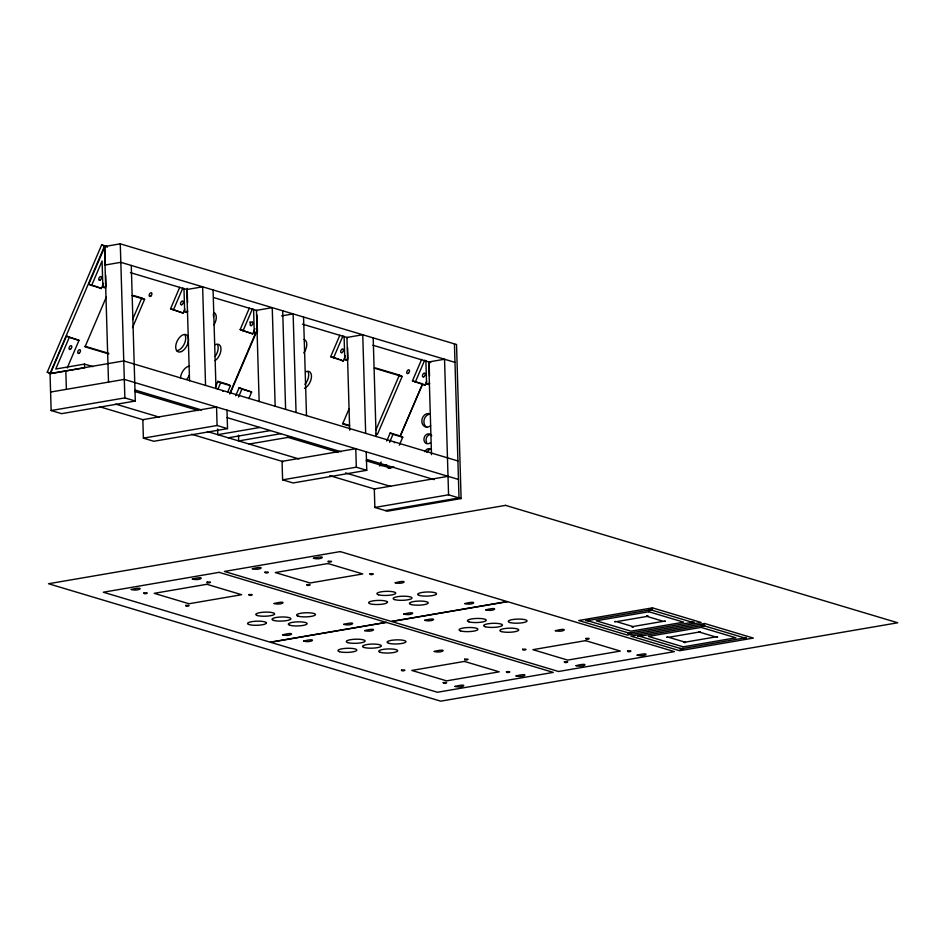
<?xml version="1.0" encoding="UTF-8"?>
<svg xmlns="http://www.w3.org/2000/svg" width="945" height="945" viewBox="0 0 945 945"><rect width="100%" height="100%" fill="white"/><g stroke="black" fill="none" stroke-linecap="round" stroke-linejoin="round"><path stroke-width="1.42" d="M457.912 460.959L123.76 360.919L50.038 373.558L47.25 372.176L101.682 244.849L107.34 246.539M107.305 247.07L104.47 246.22L50.038 373.558L51.136 410.532L61.579 413.662L135.3 401.023L131.272 265.45M79.014 340.342L66.469 336.042L50.392 373.665L84.613 367.794L84.507 364.097L55.755 369.034L69.257 337.424L79.014 340.342L67.189 367.995M103.501 283.382L101.292 288.568L88.747 284.28L104.836 246.657L105.379 265.25M91.535 285.65L102.084 260.997L102.863 287.245L105.651 288.083M106.324 297.013L85.026 346.827L108.699 353.902M132.583 319.516L141.785 297.982L144.585 299.364L132.501 327.632M184.748 309.169L183.082 313.067L170.549 308.767L179.739 287.268M173.337 310.149L182.775 288.083M215.59 386.753L217.882 381.378L227.639 384.296L230.426 385.666L227.603 392.258M254.926 328.706L252.705 333.904L240.16 329.604L249.35 308.105M217.858 389.34L220.681 382.749L230.426 385.666M242.959 330.986L252.386 308.92M229.682 393.722L255.741 332.77M230.037 393.829L256.674 331.518M235.671 395.79L239.12 387.733L251.653 392.033L248.842 398.613M238.53 397.018L241.908 389.116L251.653 392.033M345.421 355.804L343.2 361.002L330.667 356.702L339.857 335.203M333.455 358.084L342.893 336.018M348.941 409.126L342.61 423.939L349.567 426.018M375.779 430.282L399.369 375.094L402.157 376.476L377.421 434.357L375.555 433.436M386.741 441.02L390.19 432.964L399.936 435.881L402.724 437.252L399.345 445.154M426.656 381.272L424.99 385.17L412.457 380.87L421.647 359.372M379.465 465.944L381.154 461.999M389.6 442.236L392.978 434.334L402.724 437.252M415.245 382.241L424.683 360.187M422.415 384.202L400.408 435.669L422.427 384.426M448.024 476.327L374.303 488.967L374.858 507.453L387.379 511.198L461.101 498.558L456.529 344.512L120.275 243.834L104.482 246.55L108.51 382.111M105.037 265.037L120.83 262.32L454.982 362.372M102.863 287.245L106.017 286.701L105.686 275.267M130.41 272.632L186.815 289.513L202.632 286.819L205.549 385.406M183.968 288.402L184.665 311.732L187.819 311.2M281.645 315.878L293.127 313.905L296.057 412.504M253.579 309.239L254.276 332.581L257.442 332.038L256.922 314.874M50.593 392.045L124.303 379.406L458.467 479.446M344.086 336.337L344.783 359.679L347.937 359.135L347.595 347.689M51.136 410.532L124.858 397.892L135.3 401.023M425.876 360.506L426.573 383.835L429.727 383.304M217.09 425.51L216.547 407.023L142.837 419.663L143.38 438.149L217.09 425.51L227.532 428.628L226.989 410.154M227.532 428.628L153.822 441.28L143.38 438.149M259.922 427.447L217.799 434.665L217.633 428.983M228.241 437.795L270.364 430.577M280.807 433.696L238.683 440.925L238.518 435.232M249.126 444.044L291.249 436.826M356.324 467.196L355.781 448.71L282.059 461.349L282.614 479.836L356.324 467.196L366.766 470.315L366.223 451.828M380.906 465.696L386.659 464.716M366.766 470.315L293.056 482.966L282.614 479.836M388.206 467.999L393.994 467.007M388.36 468.141L392.647 467.397M374.858 507.453L448.568 494.814L461.101 498.558M385.3 510.572L459.01 497.932L454.439 343.885M213.594 297.533L257.312 310.621M302.424 324.135L347.547 337.637M372.921 345.232L430.731 362.549M133.434 295.478L141.785 297.982M375.697 368.018L399.369 375.094M132.052 295.608L144.585 299.364M374.314 368.137L402.157 376.476M426.573 383.835L429.349 384.674M184.665 311.732L187.441 312.571M254.276 332.581L257.064 333.408M344.783 359.679L347.559 360.506M412.457 380.87L422.202 383.788M88.747 284.28L98.493 287.197M170.549 308.767L183.082 313.067M240.16 329.604L252.705 333.904M330.667 356.702L339.019 359.206M85.026 346.272L108.687 353.359M342.598 423.395L349.567 425.474M84.507 364.097L92.858 366.601M135.3 390.131L201.568 409.976M226.942 417.572L341.145 451.769M366.53 459.364L434.204 479.623M134.922 391.537L198.367 410.532M287.197 437.122L337.956 452.324M366.152 460.758L390.12 467.94M47.25 372.176L50.073 373.027M115.739 404.117L159.445 417.194M207.38 431.546L299.022 458.986M345.551 472.913L390.675 486.427M99.934 406.822L143.652 419.911M191.587 434.263L283.228 461.692M329.758 475.63L374.881 489.132M423.136 384.249L424.99 385.17M340.413 359.62L343.2 361.002M101.682 244.849L104.47 246.22M99.426 287.646L101.292 288.568M390.19 432.964L392.978 434.334M239.12 387.733L241.908 389.116M217.882 381.378L220.681 382.749M66.469 336.042L69.257 337.424M448.568 494.814L444.54 359.242L428.746 361.947L431.499 454.663M429.089 361.84L429.514 376.145M373.192 337.873L376.11 436.472M365.668 433.342L362.75 334.754L346.945 337.459L349.697 430.164M303.569 317.036L306.499 415.635M282.685 310.787L285.614 409.374M275.172 406.255L272.243 307.657L256.449 310.362L259.154 401.601M213.074 289.938L215.992 388.537M187.145 288.308L187.571 302.613M186.826 289.524L189.543 380.764M120.275 243.834L124.858 397.892M65.831 370.853L66.386 389.34M250.13 321.737A2.055 1.169 -63.7 0 1 249.882 322.717M222.642 391.017A2.055 1.169 -63.7 0 1 223.103 391.431M426.951 452.395A5.056 4.134 -73.3 0 1 430.53 449.3M426.667 442.532A5.056 4.134 -73.3 0 1 430.093 434.511M424.872 451.769A5.056 4.134 -73.3 0 1 430.566 448.969M430.377 442.721A5.056 4.134 -73.3 0 1 424.577 441.906A5.056 4.134 -73.3 0 1 425.911 434.913A5.056 4.134 -73.3 0 1 431.723 435.728M426.963 427.317A6.946 5.682 -73.3 0 1 424.045 420.159A6.946 5.682 -73.3 0 1 429.491 414.17M430.672 425.699A6.946 5.682 -73.3 0 1 421.813 421.316A6.946 5.682 -73.3 0 1 430.318 413.957M394.266 442.685A2.055 1.169 -63.7 0 1 394.939 442.603M308.117 371.94A9.474 5.398 -63.7 0 1 304.963 384.379M305.696 371.763A9.474 5.398 -63.7 0 1 311.46 377.079A9.474 5.398 -63.7 0 1 304.479 388.36M304.101 339.503A9.474 5.398 -63.7 0 1 303.782 352.969M217.622 344.854A9.474 5.398 -63.7 0 1 215.188 356.371M213.298 314.059A9.474 5.398 -63.7 0 1 213.475 316.729M185.137 335.121A9.474 5.398 -63.7 0 1 183.802 344.913A9.474 5.398 -63.7 0 1 176.55 350.678M189.26 375.212A9.474 5.398 -63.7 0 1 186.708 379.347M180.46 378.012A9.474 5.398 -63.7 0 1 189.591 366.211M213.605 312.405A9.474 5.398 -63.7 0 1 213.972 324.844M215.188 344.665A9.474 5.398 -63.7 0 1 220.988 349.272A9.474 5.398 -63.7 0 1 215.094 360.624M131.261 589.503C139.73 591.806 146.097 585.652 131.261 589.503M192.331 579.037C200.812 581.329 207.168 575.174 192.331 579.037M252.362 568.736C260.796 571.04 267.033 564.909 252.362 568.736M274.133 603.524C282.602 605.816 288.969 599.662 274.133 603.524M282.673 634.839C291.143 637.143 297.51 630.976 282.673 634.839M313.433 558.271C321.914 560.562 328.269 554.408 313.433 558.271M303.558 641.088C312.027 643.391 318.394 637.237 303.558 641.088M343.744 624.361C352.225 626.665 358.592 620.511 343.744 624.361M364.628 630.622C373.11 632.914 379.477 626.759 364.628 630.622M395.234 582.758C403.704 585.049 410.071 578.895 395.234 582.758M403.775 614.073C412.244 616.364 418.611 610.21 403.775 614.073M424.659 620.322C433.129 622.625 439.496 616.459 424.659 620.322M434.251 651.459C442.721 653.763 449.088 647.597 434.251 651.459M464.845 603.595C473.28 605.899 479.528 599.768 464.845 603.595M454.97 686.424C463.404 688.716 469.653 682.597 454.97 686.424M485.73 609.856C494.211 612.147 500.578 605.993 485.73 609.856M516.053 675.947C524.522 678.25 530.889 672.096 516.053 675.947M555.353 630.693C563.822 632.985 570.189 626.83 555.353 630.693M576.072 665.658C584.553 667.95 590.909 661.795 576.072 665.658M637.154 655.18C645.624 657.484 651.991 651.318 637.154 655.18M266.419 622.838L265.439 623.913A9.474 2.055 -1.7 0 1 250.094 624.834A9.474 2.055 -1.7 0 1 253.201 621.456A9.474 2.055 -1.7 0 1 266.419 622.838M387.521 602.071L386.54 603.146A9.474 2.055 -1.7 0 1 371.196 604.068A9.474 2.055 -1.7 0 1 374.303 600.689A9.474 2.055 -1.7 0 1 387.521 602.071M585.628 620.499L589.515 620.558L585.628 620.499M614.616 621.586L615.809 621.597L614.616 621.586M632.016 626.795L633.209 626.818L632.016 626.795M646.734 616.081L647.927 616.093L646.734 616.081M637.84 636.127L641.726 636.198L637.84 636.127M664.134 621.29L665.327 621.302L664.134 621.29M666.827 637.214L668.02 637.237L666.827 637.214M684.227 642.423L685.42 642.446L684.227 642.423M698.946 631.709L700.139 631.721L698.946 631.709M716.345 636.918L717.538 636.942L716.345 636.918M143.912 592.94C143.664 595.102 151.684 592.196 143.912 592.94M207.097 582.096C206.849 584.27 214.869 581.364 207.097 582.096M185.681 605.438C185.433 607.611 193.453 604.694 185.681 605.438M265.013 572.162C264.765 574.336 272.786 571.43 265.013 572.162M248.866 594.606C248.618 596.767 256.638 593.862 248.866 594.606M328.198 561.33C327.95 563.492 335.971 560.586 328.198 561.33M306.782 584.671C306.534 586.833 314.555 583.927 306.782 584.671M369.967 573.839C369.719 576.001 377.74 573.095 369.967 573.839M401.495 670.052C401.247 672.214 409.268 669.308 401.495 670.052M464.68 659.22C464.432 661.382 472.453 658.476 464.68 659.22M443.264 682.562C443.016 684.723 451.037 681.817 443.264 682.562M522.597 649.286C522.349 651.448 530.369 648.542 522.597 649.286M506.449 671.718C506.201 673.891 514.222 670.985 506.449 671.718M585.782 638.454C585.534 640.615 593.554 637.71 585.782 638.454M649.109 609.56C648.861 611.722 656.881 608.816 649.109 609.56M564.366 661.795C564.118 663.957 572.138 661.051 564.366 661.795M627.693 632.902C627.445 635.064 635.477 632.158 627.693 632.902M627.551 650.951C627.303 653.113 635.323 650.207 627.551 650.951M690.878 622.058C690.63 624.232 698.65 621.326 690.878 622.058M701.32 625.188C701.072 627.35 709.093 624.444 701.32 625.188M679.904 648.53C679.668 650.692 687.688 647.786 679.904 648.53M743.089 637.698C742.841 639.859 750.873 636.954 743.089 637.698M505.54 505.362L48.502 583.738L440.724 701.166L897.75 622.779L505.54 505.362M219.134 572.351L103.3 592.22L270.199 642.187L386.044 622.33L219.134 572.351M340.235 551.585L224.402 571.453L391.301 621.42L507.146 601.552L340.235 551.585M206.849 584.293L154.2 593.33L189 603.749L241.66 594.712L206.849 584.293M327.95 563.527L275.302 572.564L310.102 582.982L362.762 573.946L327.95 563.527M386.387 622.424L270.553 642.293L437.452 692.26L553.297 672.403L386.387 622.424M507.489 601.658L391.655 621.526L558.554 671.493L674.399 651.625L507.489 601.658M652.428 607.859L578.718 620.511L627.445 635.099L701.166 622.46L652.428 607.859M650.644 609.808L587.459 620.641L629.228 633.15L692.413 622.318L650.644 609.808M648.861 611.758L596.212 620.782L631.012 631.201L683.672 622.176L648.861 611.758M647.03 616.412L616.494 621.645L632.855 626.547L663.39 621.314L647.03 616.412M464.432 661.417L411.772 670.442L446.583 680.861L499.232 671.836L464.432 661.417M585.534 640.639L532.874 649.676L567.685 660.094L620.333 651.07L585.534 640.639M704.639 623.499L630.929 636.139L679.656 650.727L753.378 638.088L704.639 623.499M702.856 625.436L639.67 636.28L681.439 648.778L744.625 637.946L702.856 625.436M701.072 627.385L648.424 636.41L683.223 646.841L735.883 637.804L701.072 627.385M699.241 632.04L668.706 637.284L685.066 642.175L715.601 636.942L699.241 632.04M251.405 325.564A2.055 1.169 -63.7 0 0 252.799 322.304A2.055 1.169 -63.7 0 0 250.413 323.426A2.055 1.169 -63.7 0 0 251.405 325.564M341.913 352.65A2.055 1.169 -63.7 0 0 343.307 349.402A2.055 1.169 -63.7 0 0 340.909 350.524A2.055 1.169 -63.7 0 0 341.913 352.65M70.296 349.366A2.055 1.169 -63.7 0 0 71.69 346.106A2.055 1.169 -63.7 0 0 69.292 347.228A2.055 1.169 -63.7 0 0 70.296 349.366M99.993 280.228A2.055 1.169 -63.7 0 0 101.387 276.968A2.055 1.169 -63.7 0 0 98.989 278.09A2.055 1.169 -63.7 0 0 99.993 280.228M181.794 304.715A2.055 1.169 -63.7 0 0 183.188 301.455A2.055 1.169 -63.7 0 0 180.79 302.577A2.055 1.169 -63.7 0 0 181.794 304.715M423.703 376.819A2.055 1.169 -63.7 0 0 425.096 373.558A2.055 1.169 -63.7 0 0 422.698 374.681A2.055 1.169 -63.7 0 0 423.703 376.819M380.315 652.345A9.474 2.055 -1.7 0 0 396.676 651.672A9.474 2.055 -1.7 0 0 387.639 648.955A9.474 2.055 -1.7 0 0 380.315 652.345M388.643 643.273A9.474 2.055 -1.7 0 0 405.003 642.588A9.474 2.055 -1.7 0 0 395.967 639.883A9.474 2.055 -1.7 0 0 388.643 643.273M364.073 647.479A9.474 2.055 -1.7 0 0 380.433 646.805A9.474 2.055 -1.7 0 0 371.397 644.1A9.474 2.055 -1.7 0 0 364.073 647.479M347.819 642.624A9.474 2.055 -1.7 0 0 364.191 641.938A9.474 2.055 -1.7 0 0 355.155 639.233A9.474 2.055 -1.7 0 0 347.819 642.624M339.491 651.696A9.474 2.055 -1.7 0 0 355.863 651.022A9.474 2.055 -1.7 0 0 346.827 648.305A9.474 2.055 -1.7 0 0 339.491 651.696M273.566 620.393A9.474 2.055 -1.7 0 0 289.938 619.707A9.474 2.055 -1.7 0 0 280.889 617.002A9.474 2.055 -1.7 0 0 273.566 620.393M257.323 615.526A9.474 2.055 -1.7 0 0 273.696 614.841A9.474 2.055 -1.7 0 0 264.647 612.136A9.474 2.055 -1.7 0 0 257.323 615.526M298.136 616.175A9.474 2.055 -1.7 0 0 314.508 615.49A9.474 2.055 -1.7 0 0 305.459 612.785A9.474 2.055 -1.7 0 0 298.136 616.175M289.808 625.247A9.474 2.055 -1.7 0 0 306.18 624.574A9.474 2.055 -1.7 0 0 297.132 621.869A9.474 2.055 -1.7 0 0 289.808 625.247M501.417 631.579A9.474 2.055 -1.7 0 0 517.777 630.894A9.474 2.055 -1.7 0 0 508.741 628.189A9.474 2.055 -1.7 0 0 501.417 631.579M509.745 622.495A9.474 2.055 -1.7 0 0 526.105 621.822A9.474 2.055 -1.7 0 0 517.069 619.117A9.474 2.055 -1.7 0 0 509.745 622.495M485.175 626.712A9.474 2.055 -1.7 0 0 501.535 626.039A9.474 2.055 -1.7 0 0 492.499 623.334A9.474 2.055 -1.7 0 0 485.175 626.712M468.921 621.845A9.474 2.055 -1.7 0 0 485.293 621.172A9.474 2.055 -1.7 0 0 476.256 618.467A9.474 2.055 -1.7 0 0 468.921 621.845M460.605 630.929A9.474 2.055 -1.7 0 0 476.965 630.244A9.474 2.055 -1.7 0 0 467.929 627.539A9.474 2.055 -1.7 0 0 460.605 630.929M394.667 599.614A9.474 2.055 -1.7 0 0 411.04 598.941A9.474 2.055 -1.7 0 0 401.991 596.236A9.474 2.055 -1.7 0 0 394.667 599.614M378.425 594.759A9.474 2.055 -1.7 0 0 394.797 594.074A9.474 2.055 -1.7 0 0 385.749 591.369A9.474 2.055 -1.7 0 0 378.425 594.759M419.237 595.409A9.474 2.055 -1.7 0 0 435.61 594.724A9.474 2.055 -1.7 0 0 426.561 592.019A9.474 2.055 -1.7 0 0 419.237 595.409M410.91 604.481A9.474 2.055 -1.7 0 0 427.282 603.808A9.474 2.055 -1.7 0 0 418.233 601.103A9.474 2.055 -1.7 0 0 410.91 604.481M181.499 351.54A9.474 5.398 -63.7 0 0 187.925 336.503A9.474 5.398 -63.7 0 0 176.88 341.677A9.474 5.398 -63.7 0 0 181.499 351.54M408.346 373.299A2.055 1.169 -63.7 0 0 409.185 370.003A2.055 1.169 -63.7 0 0 406.811 371.893A2.055 1.169 -63.7 0 0 408.346 373.299M150.763 296.187A2.055 1.169 -63.7 0 0 151.602 292.891A2.055 1.169 -63.7 0 0 149.239 294.781A2.055 1.169 -63.7 0 0 150.763 296.187M79.309 353.135A2.055 1.169 -63.7 0 0 80.148 349.839A2.055 1.169 -63.7 0 0 77.773 351.729A2.055 1.169 -63.7 0 0 79.309 353.135"/></g></svg>
